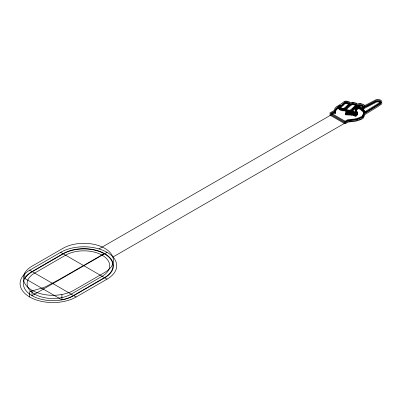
<?xml version="1.0" encoding="UTF-8"?>
<svg xmlns="http://www.w3.org/2000/svg" width="402" height="402" viewBox="0 0 402 402"><rect width="100%" height="100%" fill="white"/><g stroke="black" fill="none" stroke-linecap="round" stroke-linejoin="round"><path stroke-width="0.6" d="M363.378 116.103L363.363 116.138A7.216 4.166 0 0 1 363.262 116.349L363.157 116.51A1.015 0.588 0 0 1 363.071 116.595A3.884 2.241 0 0 1 362.619 116.907L359.73 118.188A27.482 15.864 0 0 1 355.267 119.5L348.248 120.268L345.444 121.876A0.538 0.312 0 0 1 344.715 121.856M363.393 117.856L363.378 117.886A7.216 4.166 0 0 1 363.262 118.138L363.182 118.263A1.015 0.588 0 0 1 363.071 118.384A3.884 2.241 0 0 1 362.619 118.69L359.73 119.977A27.482 15.864 0 0 1 355.267 121.288L348.248 122.052L345.444 123.66A0.538 0.312 0 0 1 344.715 123.645L329.972 115.128A0.538 0.312 0 0 1 329.972 114.691L334.394 112.168A11.135 6.427 0 0 1 335.59 109.384L335.765 109.193A13.703 7.909 0 0 1 336.414 108.57L342.333 104.867A18.799 10.854 0 0 1 344.439 103.188L345.75 102.575L347.489 102.832A6.352 3.668 0 0 1 348.207 103.088L349.087 103.575A1.111 0.643 0 0 1 349.258 103.781L348.574 105.002L345.619 107.897A23.416 13.517 0 0 1 345.223 108.264L343.544 109.314A1.095 0.633 0 0 1 343.142 109.324M339.037 106.696L338.931 107.002A1.945 1.126 0 0 0 339.042 107.46L339.645 107.997M339.037 107.59L338.931 107.892A1.945 1.126 0 0 0 339.042 108.354L339.645 108.892M339.037 108.48L338.931 108.786A1.945 1.126 0 0 0 339.042 109.243L339.645 109.786M362.267 116.072L363.684 112.992L363.73 111.058A20.266 11.698 0 0 0 361.418 108.595M344.439 101.404A18.799 10.854 0 0 0 342.353 103.088L336.414 106.781A13.703 7.909 0 0 0 335.765 107.404L335.59 107.595A11.135 6.427 0 0 0 334.389 110.384L329.972 112.902A0.538 0.312 0 0 0 329.972 113.344L345.102 122.097L347.665 120.62A0.538 0.312 0 0 1 348.107 120.535L354.413 119.922A24.743 14.286 0 0 0 355.926 119.565A27.391 15.814 0 0 0 358.75 118.711L362.252 116.997M362.182 116.233L358.75 117.821A27.391 15.814 0 0 1 355.926 118.67A24.743 14.286 0 0 1 354.413 119.027L348.107 119.64A0.538 0.312 0 0 0 347.665 119.726L345.102 121.203L331.107 113.123L334.449 111.218L334.977 111.997A0.608 0.352 0 0 0 335.363 111.962L335.625 111.655A12.678 7.321 0 0 1 335.464 110.545L335.549 109.741A9.849 5.688 0 0 1 335.997 108.635L337.474 106.982L340.198 105.173A16.085 9.286 0 0 0 339.012 106.691M362.192 117.103L363.684 113.887L363.73 111.947A20.266 11.698 0 0 0 361.418 109.49M363.423 115.997L363.931 115.052A42.225 24.381 0 0 0 364.217 114.459L364.81 112.831L380.568 102.917L380.719 102.158L379.739 101.415A3.909 2.256 0 0 0 378.991 101.133L377.232 100.987A1.779 1.025 0 0 0 376.518 101.193L369.177 104.942M363.423 117.786L363.931 116.841A42.225 24.381 0 0 0 364.217 116.248L364.81 114.62L377.347 106.957A147.519 85.169 0 0 0 381.252 104.314L381.749 103.837A2.342 1.352 0 0 0 381.9 103.344L380.96 102.118A4.779 2.759 0 0 0 380.322 101.786M346.574 107.424L345.775 108.781M346.514 107.892L349.675 104.626A18.567 10.723 0 0 1 351.845 103.058A1.312 0.759 0 0 1 352.765 102.882A0.915 0.528 0 0 1 353.062 102.902L353.489 102.997A8.754 5.055 0 0 1 354.911 103.45L355.705 103.832A1.879 1.085 0 0 1 356.242 104.319M343.152 103.495L345.413 101.781L347.489 101.942A6.352 3.668 0 0 1 348.207 102.198L349.087 102.681A1.111 0.643 0 0 1 349.258 102.887L348.574 104.108L345.619 107.002A23.416 13.517 0 0 1 345.223 107.369L343.544 108.419A1.095 0.633 0 0 1 343.142 108.429L342.142 108.259A6.196 3.578 0 0 1 340.931 107.842L340.509 107.63M343.152 104.389L345.137 102.932L347.861 103.148A8.115 4.683 0 0 1 348.318 103.299A7.352 4.241 0 0 1 349.715 103.902M343.152 105.284L345.413 103.565L347.489 103.726A6.352 3.668 0 0 1 348.207 103.982L349.087 104.47A1.111 0.643 0 0 1 349.258 104.671L345.619 108.791A23.416 13.517 0 0 1 345.223 109.158L343.544 110.208A1.095 0.633 0 0 1 343.142 110.218L342.142 110.047A6.196 3.578 0 0 1 340.931 109.63L340.509 109.419A1.769 1.02 0 0 1 340.012 109.012M352.026 110.399L352.343 110.108A28.18 16.271 0 0 1 352.67 109.791L355.654 107.138L356.212 106.108M362.403 108.264L363.855 106.927A3.281 1.894 0 0 0 363.961 106.852M362.403 109.153L363.855 107.821A3.281 1.894 0 0 0 363.961 107.746L364.036 107.691M362.403 110.047L363.855 108.716A3.281 1.894 0 0 0 363.961 108.64L364.036 108.585M355.614 112.846A1.337 0.774 0 0 0 356.157 112.831L356.001 112.625A12.854 7.422 0 0 1 355.333 111.53L355.137 109.696A5.332 3.08 0 0 1 355.735 108.736L358.684 107.118L359.75 107.364A19.04 10.99 0 0 1 361.74 108.615L363.398 106.63L361.725 105.47A9.623 5.553 0 0 0 360.659 105.133L359.991 104.972A1.206 0.698 0 0 0 359.328 104.977C357.735 106.048 349.137 110.741 353.76 112.329A9.703 5.603 0 0 0 354.82 112.666L355.489 112.826M356.624 112.505L355.448 113.821A11.748 6.784 0 0 0 353.539 113.148M356.624 113.399L355.448 114.716A11.748 6.784 0 0 0 353.539 114.042M357.267 104.213L358.413 103.626A2.382 1.377 0 0 1 359.071 103.47A2.955 1.703 0 0 1 360.599 103.56M357.267 105.997L358.413 105.409A2.382 1.377 0 0 1 359.071 105.259M367.674 111.108L368.594 110.555M367.438 111.248L364.951 112.57A5.914 3.412 0 0 0 364.941 112.178L364.87 112.007A21.19 12.236 0 0 0 362.393 109.158M368.925 110.364L377.347 105.168A147.519 85.169 0 0 0 381.252 102.53L381.749 102.053A2.342 1.352 0 0 0 381.9 101.56L380.96 100.334A4.779 2.759 0 0 0 380.322 99.997A4.844 2.799 0 0 0 378.734 99.535L377.664 99.45A2.839 1.638 0 0 0 375.83 99.817L364.478 105.701M364.091 106.761L376.518 100.299A1.779 1.025 0 0 1 377.232 100.093L378.991 100.244A3.909 2.256 0 0 1 379.739 100.52L380.769 101.369L380.433 102.133L364.951 111.676A5.914 3.412 0 0 0 364.941 111.284L364.87 111.113A21.19 12.236 0 0 0 362.393 108.269M364.091 107.651L364.624 107.364M364.091 108.545L376.518 102.088A1.779 1.025 0 0 1 377.232 101.882L378.991 102.028A3.909 2.256 0 0 1 379.739 102.309L380.769 103.158L380.433 103.917L364.951 113.464A5.914 3.412 0 0 0 364.941 113.073L364.87 112.897A21.19 12.236 0 0 0 362.393 110.053M29.708 270.204L60.657 252.335A32.823 18.949 0 0 1 107.078 252.335A32.823 18.949 0 0 1 107.078 279.134L76.129 297.003A32.823 18.949 0 0 1 29.708 297.003A32.823 18.949 0 0 1 29.708 270.204L76.129 297.003M99.003 248.918L331.107 114.912L334.449 113.007L334.977 113.786A0.608 0.352 0 0 0 335.363 113.751L335.625 113.444A12.678 7.321 0 0 1 335.464 112.334L335.549 111.53A9.849 5.688 0 0 1 335.997 110.424L337.474 108.771L340.198 106.957A16.085 9.286 0 0 0 339.012 108.48M107.078 252.335L32.029 295.666L32.029 290.304A29.542 17.055 0 0 1 32.029 266.184L62.978 248.315A29.542 17.055 0 0 1 104.756 248.315A29.542 17.055 0 0 1 104.756 272.435L73.807 290.304A29.542 17.055 0 0 1 32.029 290.304M112.997 256.999L347.665 121.515A0.538 0.312 0 0 1 348.107 121.424L354.413 120.816A24.743 14.286 0 0 0 355.926 120.454A27.391 15.814 0 0 0 358.75 119.605C362.046 119.278 364.101 115.977 363.765 112.902M331.107 114.017L334.449 112.113L334.977 112.892A0.608 0.352 0 0 0 335.363 112.856L335.625 112.55A12.678 7.321 0 0 1 335.464 111.439L335.549 110.635A9.849 5.688 0 0 1 335.997 109.53L337.474 107.877L340.198 106.068A16.085 9.286 0 0 0 339.012 107.585M364.478 107.485L367.92 105.57M365.609 106.826L369.252 104.857M367.895 105.625L375.81 101.53M344.474 101.42L345.866 101.048L347.861 101.359A8.115 4.683 0 0 1 348.318 101.51A7.352 4.241 0 0 1 349.715 102.118M344.69 108.751L344.408 108.877A2.005 1.161 0 0 1 343.665 109.042L342.564 109.002A7.01 4.045 0 0 1 339.665 107.987M344.69 109.645L344.408 109.766A2.005 1.161 0 0 1 343.665 109.932L342.564 109.897M344.69 110.54L344.408 110.661A2.005 1.161 0 0 1 343.665 110.826L342.564 110.791A7.01 4.045 0 0 1 339.665 109.776M358.916 107.761C355.976 108.133 355.468 111.269 357.448 112.957M343.142 109.329L342.142 109.153A6.196 3.578 0 0 1 340.931 108.736L340.509 108.525A1.769 1.02 0 0 1 340.012 108.118M351.564 115.178L345.323 114.771A0.613 0.352 0 0 1 345.318 114.545L351.765 114.57A9.819 5.668 0 0 1 353.539 114.942M348.383 111.64L349.459 111.726A2.161 1.246 0 0 0 350.167 111.625C351.313 110.826 351.881 112.902 353.298 112.897A8.03 4.638 0 0 0 354.86 113.379M348.921 110.198L348.494 110.103A8.723 5.035 0 0 1 347.072 109.651L346.278 109.269M348.921 111.093L348.494 110.992A8.723 5.035 0 0 1 347.072 110.54L346.278 110.163A1.869 1.08 0 0 1 345.75 109.681M348.921 111.987L348.494 111.887A8.723 5.035 0 0 1 347.072 111.434L346.278 111.058A1.869 1.08 0 0 1 345.75 110.575M360.609 103.545L362.026 103.947A9.558 5.517 0 0 1 363.609 104.676L363.905 104.852M355.489 111.932L354.82 111.776A9.703 5.603 0 0 1 353.76 111.439C349.132 109.841 357.735 105.173 359.323 104.073A1.206 0.698 0 0 1 359.996 104.073L360.659 104.239A9.623 5.553 0 0 1 361.725 104.575L363.398 105.736L361.73 107.726A19.04 10.99 0 0 0 359.745 106.475L358.684 106.223L355.735 107.847A5.332 3.08 0 0 0 355.137 108.801L355.333 110.635A12.854 7.422 0 0 0 356.001 111.731L356.157 111.942A1.337 0.774 0 0 1 355.614 111.952M355.489 113.721L354.82 113.56A9.703 5.603 0 0 1 353.76 113.223C349.132 111.625 357.735 106.957 359.323 105.862A1.206 0.698 0 0 1 359.996 105.862L360.659 106.027A9.623 5.553 0 0 1 361.725 106.364L363.398 107.52L361.73 109.51A19.04 10.99 0 0 0 359.745 108.259L358.684 108.012L355.735 109.63A5.332 3.08 0 0 0 355.137 110.59L355.333 112.424A12.854 7.422 0 0 0 356.001 113.515L356.157 113.731A1.337 0.774 0 0 1 355.614 113.741M355.403 114.57C361.232 112.897 352.036 108.691 358.916 106.867A15.432 8.909 0 0 1 361.297 108.445L361.383 108.495M355.403 115.464C356.298 115.364 357.901 113.821 357.549 113.057M355.403 116.359C356.318 116.263 357.875 114.711 357.549 113.952M353.298 113.791C351.881 113.796 351.313 111.721 350.167 112.515A2.161 1.246 0 0 1 349.459 112.62L348.383 112.535A7.668 4.427 0 0 1 346.775 112.052L346.685 112.027M346.765 110.274L346.685 110.243A7.507 4.332 0 0 1 345.509 109.716M356.313 103.304L355.644 102.987A8.814 5.09 0 0 0 353.649 102.364L352.926 102.249A1.925 1.111 0 0 0 352.268 102.274L350.348 103.098A2.261 1.306 0 0 0 349.846 102.244A3.271 1.889 0 0 0 349.695 102.133M356.313 105.093L355.644 104.771A8.814 5.09 0 0 0 353.649 104.153L352.926 104.038A1.925 1.111 0 0 0 352.268 104.063L350.348 104.887A2.261 1.306 0 0 0 349.846 104.028A3.271 1.889 0 0 0 349.695 103.917M355.705 105.615L354.911 105.239A8.754 5.055 0 0 0 353.489 104.786L353.062 104.691A0.915 0.528 0 0 0 352.765 104.666A1.312 0.759 0 0 0 351.876 104.857A18.567 10.723 0 0 0 349.695 106.419L346.574 109.208L345.775 110.57M331.107 114.912L345.102 122.992M60.657 252.335L107.078 279.134M24.778 273.053L24.778 278.415L61.908 299.852A29.12 16.814 0 0 0 73.501 295.485L104.45 277.616A29.105 16.804 0 0 0 104.45 253.853L104.45 253.496L59.707 279.224L46.109 286.505A44.506 25.698 -60 0 1 42.908 287.777L29.708 291.641L29.708 297.003M363.905 106.641L363.609 106.46A9.558 5.517 0 0 0 362.026 105.736L360.609 105.334A2.955 1.703 0 0 0 359.066 105.239M361.383 110.284L361.328 110.233A15.432 8.909 0 0 0 358.936 108.646C355.991 109.017 355.458 112.153 357.448 113.846M361.383 109.389L361.328 109.339A15.432 8.909 0 0 0 358.936 107.751M340.037 107.218L340.685 105.962L342.986 103.681A0.744 0.427 0 0 0 343.177 103.5M340.037 108.113L340.685 106.857L342.986 104.57A0.744 0.427 0 0 0 343.177 104.394M340.037 109.007L340.685 107.751L342.986 105.465A0.744 0.427 0 0 0 343.177 105.289M356.212 104.324L355.654 105.354L352.67 108.002A28.18 16.271 0 0 0 352.343 108.324L352.026 108.61A17.155 9.904 0 0 1 350.132 110.047L349.946 110.103A1.306 0.754 0 0 1 349.057 110.218M356.212 105.218L355.654 106.244L352.67 108.897A28.18 16.271 0 0 0 352.343 109.213L352.026 109.505A17.155 9.904 0 0 1 350.132 110.942L349.946 110.997A1.306 0.754 0 0 1 349.057 111.113M345.775 109.676L346.574 108.314L349.675 105.52A18.567 10.723 0 0 1 351.845 103.947A1.312 0.759 0 0 1 352.765 103.776A0.915 0.528 0 0 1 353.062 103.796L353.489 103.892A8.754 5.055 0 0 1 354.911 104.344L355.705 104.721A1.879 1.085 0 0 1 356.242 105.213M102.128 254.838L102.128 255.195A25.823 14.909 0 0 1 102.128 276.28L71.179 294.143A25.823 14.909 0 0 1 34.662 294.143A25.823 14.909 0 0 1 34.662 273.064L65.606 255.195A25.823 14.909 0 0 1 102.128 255.195M83.867 265.38L83.867 265.737M61.908 294.49L61.908 299.852M52.918 283.244L52.918 283.601M43.341 288.777L43.341 289.133M34.662 293.787L34.662 294.143M24.778 278.415A29.12 16.814 0 0 1 32.341 271.722L63.285 253.853A29.105 16.804 0 0 1 104.45 253.853M342.569 109.892A7.01 4.045 0 0 1 339.665 108.882M344.645 109.651A2.809 1.618 0 0 0 345.539 110.59A7.507 4.332 0 0 0 346.69 111.128L346.765 111.168A7.668 4.427 0 0 0 348.373 111.655M356.634 113.424A2.925 1.688 0 0 1 354.876 113.359M353.539 114.047A9.819 5.668 0 0 0 351.765 113.676L345.358 113.6A0.613 0.352 0 0 0 345.323 113.882L351.564 114.284A10.633 6.141 0 0 1 355.283 115.434M363.91 104.847A2.382 1.377 0 0 1 364.463 105.701M356.283 103.324A3.105 1.794 0 0 1 357.313 104.203M345.539 109.696A2.809 1.618 0 0 1 344.645 108.756M346.775 110.264A7.668 4.427 0 0 0 348.373 110.766L349.459 110.831A2.161 1.246 0 0 0 350.167 110.731C351.313 109.932 351.881 112.007 353.298 112.002A8.03 4.638 0 0 0 354.86 112.49M356.634 112.53A2.925 1.688 0 0 1 354.876 112.465M353.539 113.153A9.819 5.668 0 0 0 351.765 112.781L345.318 112.761A0.613 0.352 0 0 0 345.323 112.987L351.564 113.389A10.633 6.141 0 0 1 355.283 114.54M340.524 107.62A1.769 1.02 0 0 1 340.012 107.228M346.293 109.259A1.869 1.08 0 0 1 345.75 108.786M344.645 110.545A2.809 1.618 0 0 0 345.539 111.485A7.507 4.332 0 0 0 346.69 112.022M354.86 114.274A8.03 4.638 0 0 1 353.303 113.781M354.876 114.248A2.925 1.688 0 0 0 356.634 114.314L355.448 115.605A11.748 6.784 0 0 0 353.539 114.937M351.579 115.148A10.633 6.141 0 0 1 355.283 116.329M361.418 110.379A20.266 11.698 0 0 1 363.745 112.841M355.69 105.625A1.879 1.085 0 0 1 356.242 106.103M352.006 110.389A17.155 9.904 0 0 1 350.132 111.836L349.946 111.892A1.306 0.754 0 0 1 349.057 112.002M380.322 101.786A4.844 2.799 0 0 0 378.734 101.324L377.664 101.234A2.839 1.638 0 0 0 375.83 101.605M363.91 106.636A2.382 1.377 0 0 1 364.463 107.485M356.283 105.113A3.105 1.794 0 0 1 357.313 105.992M62.978 253.677L32.029 271.541A29.542 17.055 0 0 0 32.029 295.666A29.542 17.055 0 0 0 73.807 295.666L104.756 277.797A29.542 17.055 0 0 0 104.756 253.677A29.542 17.055 0 0 0 62.978 253.677"/></g></svg>
